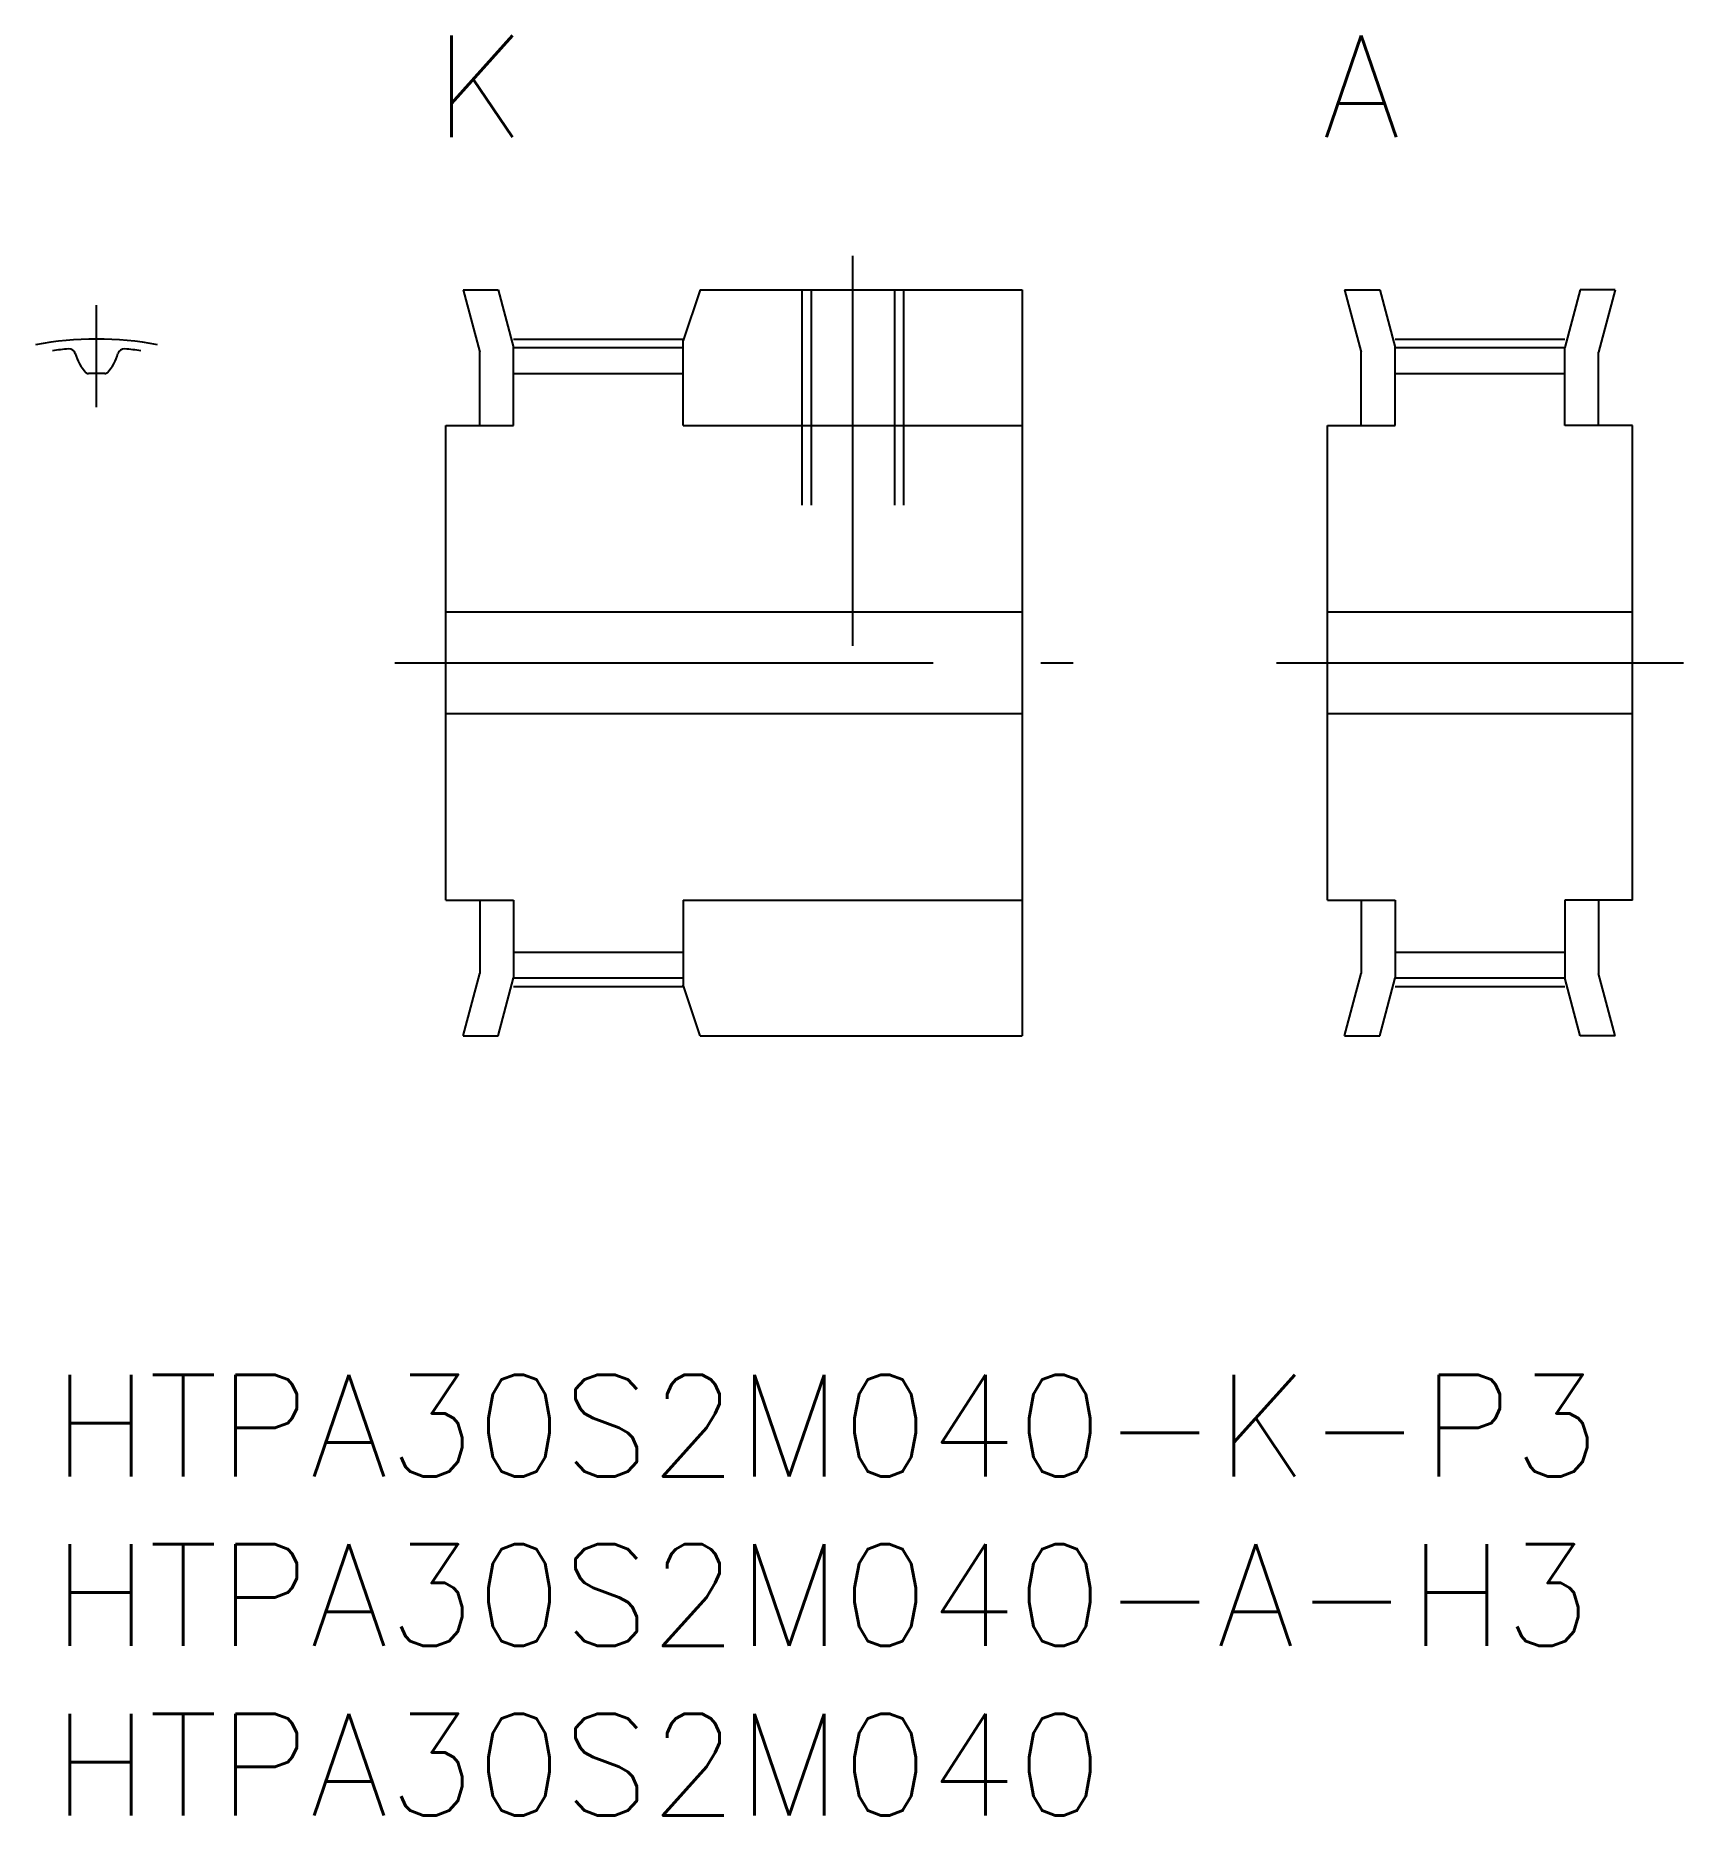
# Model space of a CAD drawing. Extents: x -0.5 to 48.1, y -13 to 39.5.
import ezdxf
from ezdxf.enums import TextEntityAlignment as Align

# ---------------------------------------------------------------- set-up
doc = ezdxf.new("R2010")
doc.units = 0
doc.header["$LTSCALE"] = 0.5
doc.linetypes.add('CENTER', pattern=[50.8, 31.75, -6.35, 6.35, -6.35])
doc.linetypes.add('DASHED', pattern=[19.05, 12.7, -6.35])
for name, color, linetype in [('MSM_CENTER', 1, 'CENTER'), ('MSM_CONTINUOUS', 7, 'CONTINUOUS'), ('MSM_DASHED', 4, 'DASHED'), ('MSM_PART_NUMBER', 7, 'CONTINUOUS')]:
    doc.layers.add(name, color=color, linetype=linetype)
doc.styles.add('MISUMI', font='txt.shx')
doc.styles.get("Standard").update_dxf_attribs({"font": 'txt.shx', "height": 1, "bigfont": 'bigfont.shx'})

# ---------------------------------------------------------------- blocks, each defined once
blk = doc.blocks.new('*U13')
at = {"layer": 'MSM_PART_NUMBER'}
blk.add_text('HTPA30S2M040-K-P3', height=3, dxfattribs=at).set_placement((0, -3))
blk = doc.blocks.new('*U14')
at = {"layer": 'MSM_PART_NUMBER'}
blk.add_text('HTPA30S2M040-A-H3', height=3, dxfattribs=at).set_placement((0, -8))
blk = doc.blocks.new('*U15')
at = {"layer": 'MSM_PART_NUMBER'}
blk.add_text('HTPA30S2M040', height=3, dxfattribs=at).set_placement((0, -13))

msp = doc.modelspace()

# ---------------------------------------------------------------- linework, layer by layer
at = {"layer": 'MSM_CENTER'}
for p, q in [((23.6, 21.5), (23.6, 33)), ((1.3, 28.535), (1.3, 31.549)), ((13.6, 30.55), (18.6, 30.55)), ((39.6, 30.55), (44.6, 30.55)), ((10.1, 21), (30.1, 21)), ((36.1, 21), (48.1, 21)), ((13.6, 11.45), (18.6, 11.45)), ((39.6, 11.45), (44.6, 11.45))]:
    msp.add_line(p, q, dxfattribs=at)
msp.add_arc((1.3, 21), 9.549, 79.1347, 100.8653, dxfattribs=at)
at = {"layer": 'MSM_CONTINUOUS'}
for p, q in [((12.108, 32), (12.6, 30.163)), ((12.108, 32), (13.143, 32)), ((13.143, 32), (13.6, 30.295)), ((19.1, 32), (18.6, 30.505)), ((19.1, 32), (28.6, 32)), ((28.6, 32), (28.6, 10)), ((38.108, 32), (38.6, 30.163)), ((38.108, 32), (39.143, 32)), ((39.143, 32), (39.6, 30.295)), ((45.057, 32), (44.6, 30.295)), ((46.092, 32), (45.057, 32)), ((46.092, 32), (45.6, 30.163)), ((18.6, 28), (18.6, 30.505)), ((12.6, 28), (12.6, 30.163)), ((13.6, 30.295), (18.6, 30.295)), ((13.6, 28), (13.6, 30.295)), ((38.6, 28), (38.6, 30.163)), ((39.6, 30.295), (44.6, 30.295)), ((39.6, 28), (39.6, 30.295)), ((44.6, 28), (44.6, 30.295)), ((45.6, 28), (45.6, 30.163)), ((13.6, 29.535), (18.6, 29.535)), ((39.6, 29.535), (44.6, 29.535)), ((11.6, 14), (11.6, 28)), ((11.6, 28), (13.6, 28)), ((18.6, 28), (28.6, 28)), ((37.6, 14), (37.6, 28)), ((37.6, 28), (39.6, 28)), ((46.6, 28), (44.6, 28)), ((46.6, 14), (46.6, 28)), ((11.6, 22.5), (28.6, 22.5)), ((37.6, 22.5), (46.6, 22.5)), ((11.6, 19.5), (28.6, 19.5)), ((37.6, 19.5), (46.6, 19.5)), ((11.6, 14), (13.6, 14)), ((12.6, 14), (12.6, 11.837)), ((13.6, 14), (13.6, 11.705)), ((18.6, 14), (28.6, 14)), ((18.6, 14), (18.6, 11.495)), ((37.6, 14), (39.6, 14)), ((38.6, 14), (38.6, 11.837)), ((39.6, 14), (39.6, 11.705)), ((44.6, 14), (44.6, 11.705)), ((46.6, 14), (44.6, 14)), ((45.6, 14), (45.6, 11.837)), ((13.6, 12.465), (18.6, 12.465)), ((39.6, 12.465), (44.6, 12.465)), ((12.108, 10), (12.6, 11.837)), ((13.143, 10), (13.6, 11.705)), ((13.6, 11.705), (18.6, 11.705)), ((38.108, 10), (38.6, 11.837)), ((39.143, 10), (39.6, 11.705)), ((39.6, 11.705), (44.6, 11.705)), ((45.057, 10), (44.6, 11.705)), ((46.092, 10), (45.6, 11.837)), ((19.1, 10), (18.6, 11.495)), ((12.108, 10), (13.143, 10)), ((19.1, 10), (28.6, 10)), ((38.108, 10), (39.143, 10)), ((46.092, 10), (45.057, 10))]:
    msp.add_line(p, q, dxfattribs=at)
for centre, radius, start, end in [((1.3, 21), 9.295, 95.1148, 98.0398), ((0.488, 30.069), 0.19, 15.2407, 95.1148), ((1.95, 30.467), 1.325, 195.2407, 223.0034), ((0.65, 30.467), 1.325, 316.9966, 344.7593), ((2.112, 30.069), 0.19, 84.8852, 164.7593), ((1.3, 21), 9.295, 81.9602, 84.8852), ((1.054, 29.631), 0.1, 223.0034, 271.6316), ((1.3, 21), 8.535, 88.3684, 91.6316), ((1.546, 29.631), 0.1, 268.3684, 316.9966)]:
    msp.add_arc(centre, radius, start, end, dxfattribs=at)
at = {"layer": 'MSM_DASHED'}
for p, q in [((22.1, 32), (22.1, 22.5)), ((22.37, 32), (22.37, 22.5)), ((24.829, 32), (24.829, 22.5)), ((25.1, 32), (25.1, 22.5))]:
    msp.add_line(p, q, dxfattribs=at)

# ---------------------------------------------------------------- block references
at = {"layer": 'MSM_CONTINUOUS'}
for name in ['*U13', '*U14', '*U15']:
    msp.add_blockref(name, (0, 0), dxfattribs=at)

# ---------------------------------------------------------------- texts
at = {"layer": 'MSM_PART_NUMBER', "style": 'MISUMI'}
for s, p in [('K', (12.6, 38)), ('A', (38.6, 38))]:
    msp.add_text(s, height=3, dxfattribs=at).set_placement(p, align=Align.MIDDLE_CENTER)

doc.saveas('drawing.dxf')
